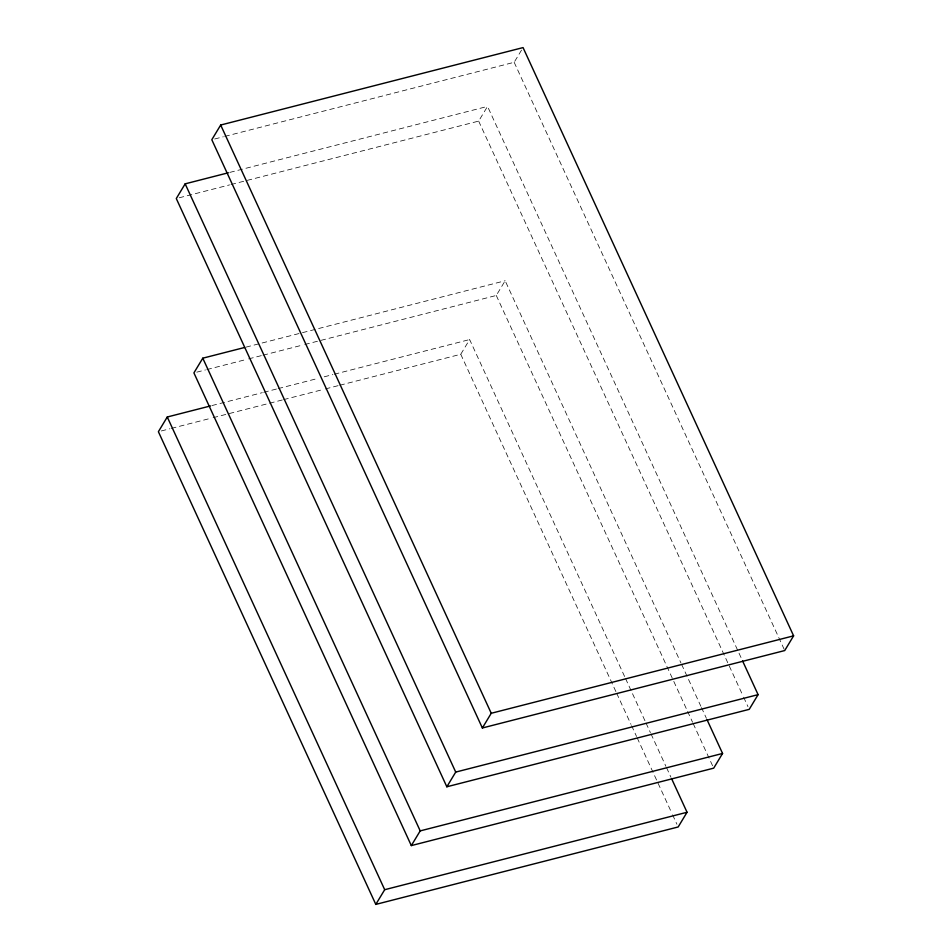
<?xml version="1.0" encoding="UTF-8"?>
<svg xmlns="http://www.w3.org/2000/svg" width="952" height="952" viewBox="0 0 952 952"><rect width="100%" height="100%" fill="white"/><g stroke="black" fill="none" stroke-linecap="round" stroke-linejoin="round"><path stroke-width="0.71" stroke-dasharray="4.76 3.57" d="M231.003 184.533L478.654 121.106L487.531 106.41L741.953 659.569M224.767 136.41L514.163 62.297L521.565 50.051M339.805 385.239L460.756 354.275L469.633 339.567L624.928 677.205M304.771 344.505L496.278 295.465L505.155 280.757L680.954 662.973M214.688 138.992L223.327 136.779M229.801 172.407L487.531 106.41M179.166 197.802L229.563 184.902M245.985 347.135L505.155 280.757M196.79 372.161L205.43 369.947M206.87 369.578L247.187 359.249M248.627 358.88L261.586 355.572M263.026 355.203L303.331 344.874M211.903 405.576L262.3 392.664M263.74 392.295L276.699 388.975M278.139 388.606L318.456 378.289M324.215 376.813L332.855 374.6M334.295 374.231L469.633 339.567M161.269 430.97L169.908 428.757M171.348 428.388L211.665 418.059M213.105 417.69L282.22 399.995M283.66 399.626L323.966 389.297M325.405 388.928L338.365 385.608M514.163 62.297L784.115 649.193M478.654 121.106L743 695.864M743.631 697.209L747.974 706.658M681.572 664.317L700.827 706.194M701.446 707.538L706.42 718.343M496.278 295.465L686.975 710.085M687.606 711.442L692.568 722.247M693.187 723.591L713.072 766.812M625.547 678.562L645.432 721.783M646.051 723.127L650.394 732.588M651.025 733.933L665.924 766.348M666.555 767.693L670.898 777.153M460.756 354.275L616.051 691.914M616.67 693.258L630.962 724.329M631.581 725.674L636.555 736.479M637.174 737.836L671.957 813.46M672.576 814.817L676.932 824.265"/><path stroke-width="1.43" d="M228.361 172.776L185.164 183.843L176.287 198.54L446.845 786.78L749.212 709.359L758.089 694.651L742.572 660.926M220.685 125.033L211.808 139.73L482.367 727.982L784.734 650.549L793.611 635.841L523.053 47.6L220.685 125.033L491.244 713.274L482.367 727.982M210.463 405.945L167.266 417L158.389 431.708L375.802 904.4L678.169 826.967L687.047 812.27L671.517 778.498M244.545 347.504L202.788 358.19L193.91 372.898L411.323 845.59L713.691 768.157L722.568 753.46L707.038 719.7M375.802 904.4L384.691 889.703L687.047 812.27M411.323 845.59L420.201 830.894L722.568 753.46M446.845 786.78L455.722 772.084L758.089 694.651M491.244 713.274L793.611 635.841M185.164 183.843L455.722 772.084M202.788 358.19L420.201 830.894M167.266 417L384.691 889.703"/></g></svg>
